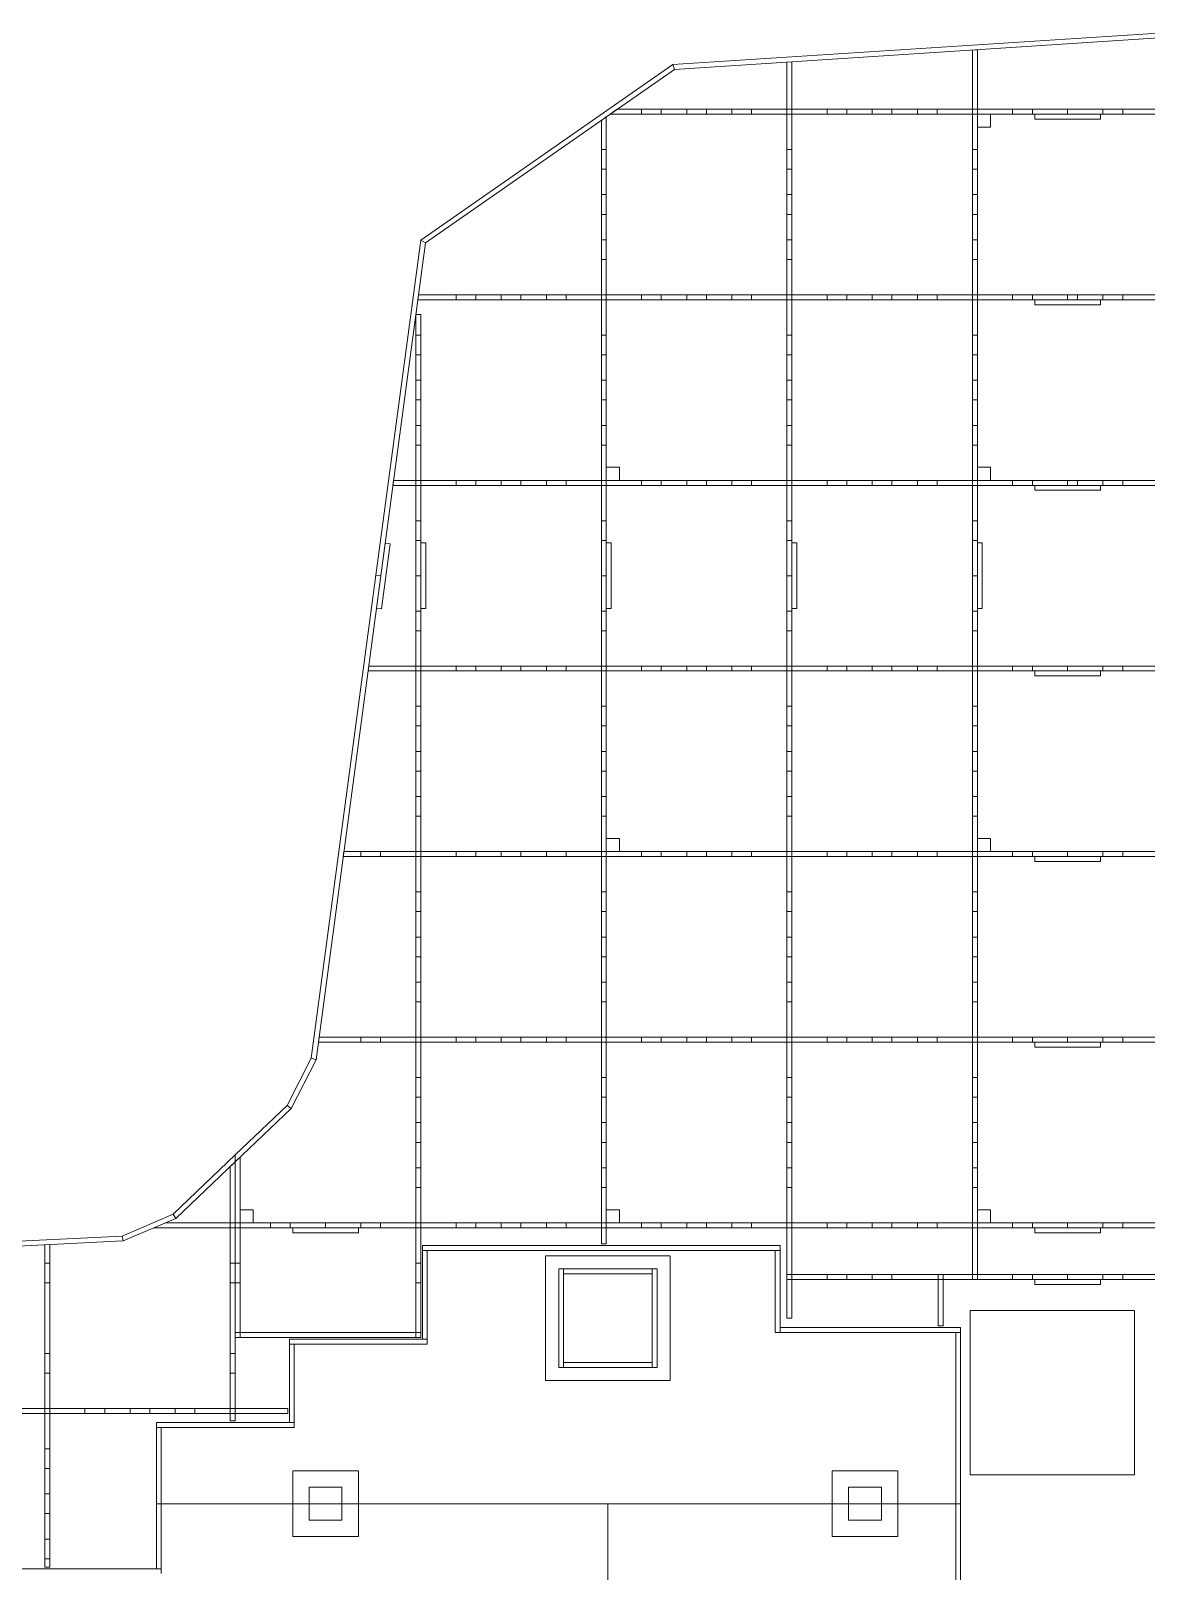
# Model space of a CAD drawing. Header units: millimetres. Extents: x -20225 to 19535, y -17853 to 10707.
# Drawn here: x -15776 to -12379, y 274 to 4964 of the extents above; entities that cross this region are included whole.
import ezdxf

# ---------------------------------------------------------------- set-up
doc = ezdxf.new("R2010")
doc.units = ezdxf.units.MM
doc.linetypes.add('HIDDEN', pattern=[1.905, 1.27, -0.635])

msp = doc.modelspace()

# ---------------------------------------------------------------- linework, layer by layer
at = {"linetype": 'Continuous', "lineweight": 15}
for p, q in [((-12238.2, 4963.5), (-13820.3, 4860.8)), ((-12237.2, 4948.5), (-13815.1, 4846.1)), ((-12893, 4906), (-12908, 4905)), ((-12908, 4905), (-12908, 4724.7)), ((-12893, 4724.7), (-12893, 4906)), ((-13820.3, 4860.8), (-14587.7, 4326.3)), ((-13815.1, 4846.1), (-14573.8, 4317.7)), ((-13815.1, 4846.1), (-13820.3, 4860.8)), ((-13458, 4869.3), (-13473, 4868.3)), ((-13473, 4868.3), (-13473, 4724.7)), ((-13458, 4724.7), (-13458, 4869.3)), ((-14023, 4701.3), (-14038, 4690.9)), ((-14038, 4690.9), (-14038, 4159.7)), ((-14023, 4159.7), (-14023, 4701.3)), ((-13989.4, 4724.7), (-14011, 4709.7)), ((-14011, 4709.7), (-12618, 4709.7)), ((-12618, 4724.7), (-13989.4, 4724.7)), ((-13458, 4724.7), (-13473, 4724.7)), ((-13473, 4709.7), (-13458, 4709.7)), ((-13473, 4709.7), (-13473, 4159.7)), ((-13458, 4159.7), (-13458, 4709.7)), ((-12893, 4724.7), (-12908, 4724.7)), ((-12908, 4709.7), (-12908, 4159.7)), ((-12908, 4709.7), (-12893, 4709.7)), ((-12853, 4709.7), (-12893, 4709.7)), ((-12893, 4709.7), (-12893, 4669.7)), ((-12893, 4159.7), (-12893, 4709.7)), ((-12853, 4669.7), (-12853, 4709.7)), ((-12718, 4709.7), (-12718, 4694.7)), ((-12518, 4709.7), (-12718, 4709.7)), ((-12718, 4694.7), (-12518, 4694.7)), ((-12618, 4709.7), (-12618, 4724.7)), ((-10081, 4724.7), (-12618, 4724.7)), ((-12618, 4709.7), (-10079, 4709.7)), ((-12518, 4694.7), (-12518, 4709.7)), ((-12893, 4669.7), (-12853, 4669.7)), ((-14587.7, 4326.3), (-14724.3, 3306.7)), ((-14573.8, 4317.7), (-14709.5, 3304.7)), ((-14573.8, 4317.7), (-14587.7, 4326.3)), ((-14594.9, 4159.7), (-14596.9, 4144.7)), ((-14596.9, 4144.7), (-12618, 4144.7)), ((-12618, 4159.7), (-14594.9, 4159.7)), ((-14023, 4159.7), (-14038, 4159.7)), ((-14038, 4144.7), (-14023, 4144.7)), ((-14038, 4144.7), (-14038, 3594.7)), ((-14023, 3594.7), (-14023, 4144.7)), ((-13458, 4159.7), (-13473, 4159.7)), ((-13473, 4144.7), (-13458, 4144.7)), ((-13473, 4144.7), (-13473, 3594.7)), ((-13458, 3594.7), (-13458, 4144.7)), ((-12893, 4159.7), (-12908, 4159.7)), ((-12908, 4144.7), (-12908, 3594.7)), ((-12908, 4144.7), (-12893, 4144.7)), ((-12893, 3594.7), (-12893, 4144.7)), ((-12718, 4144.7), (-12718, 4129.7)), ((-12518, 4144.7), (-12718, 4144.7)), ((-12718, 4129.7), (-12518, 4129.7)), ((-12618, 4144.7), (-12618, 4159.7)), ((-10746.3, 4159.7), (-12618, 4159.7)), ((-12618, 4144.7), (-10746.3, 4144.7)), ((-12518, 4129.7), (-12518, 4144.7)), ((-14603, 4099.4), (-14588, 4099.4)), ((-14603, 4099.4), (-14603, 3594.7)), ((-14588, 3594.7), (-14588, 4099.4)), ((-13983, 3634.7), (-14023, 3634.7)), ((-14023, 3634.7), (-14023, 3594.7)), ((-13983, 3594.7), (-13983, 3634.7)), ((-12853, 3634.7), (-12893, 3634.7)), ((-12893, 3634.7), (-12893, 3594.7)), ((-12853, 3594.7), (-12853, 3634.7)), ((-14670.6, 3594.7), (-14672.6, 3579.7)), ((-14672.6, 3579.7), (-12618, 3579.7)), ((-12618, 3594.7), (-14670.6, 3594.7)), ((-14588, 3594.7), (-14603, 3594.7)), ((-14603, 3579.7), (-14588, 3579.7)), ((-14603, 3579.7), (-14603, 3304.7)), ((-14588, 3304.7), (-14588, 3579.7)), ((-14023, 3594.7), (-14038, 3594.7)), ((-14038, 3579.7), (-14038, 3304.7)), ((-14038, 3579.7), (-14023, 3579.7)), ((-14023, 3594.7), (-13983, 3594.7)), ((-14023, 3304.7), (-14023, 3579.7)), ((-13458, 3594.7), (-13473, 3594.7)), ((-13473, 3579.7), (-13473, 3304.7)), ((-13473, 3579.7), (-13458, 3579.7)), ((-13458, 3304.7), (-13458, 3579.7)), ((-12893, 3594.7), (-12908, 3594.7)), ((-12908, 3579.7), (-12908, 3304.7)), ((-12908, 3579.7), (-12893, 3579.7)), ((-12893, 3594.7), (-12853, 3594.7)), ((-12893, 3304.7), (-12893, 3579.7)), ((-12518, 3579.7), (-12718, 3579.7)), ((-12718, 3579.7), (-12718, 3564.7)), ((-12718, 3564.7), (-12518, 3564.7)), ((-12618, 3579.7), (-12618, 3594.7)), ((-10746.3, 3594.7), (-12618, 3594.7)), ((-12618, 3579.7), (-10746.3, 3579.7)), ((-12518, 3564.7), (-12518, 3579.7)), ((-14696.2, 3403.8), (-14722.7, 3205.6)), ((-14707.9, 3203.6), (-14681.3, 3401.8)), ((-14681.3, 3401.8), (-14696.2, 3403.8)), ((-14588, 3404.7), (-14588, 3204.7)), ((-14573, 3404.7), (-14588, 3404.7)), ((-14573, 3204.7), (-14573, 3404.7)), ((-14008, 3404.7), (-14023, 3404.7)), ((-14023, 3404.7), (-14023, 3204.7)), ((-14008, 3204.7), (-14008, 3404.7)), ((-13458, 3404.7), (-13458, 3204.7)), ((-13443, 3404.7), (-13458, 3404.7)), ((-13443, 3204.7), (-13443, 3404.7)), ((-12878, 3404.7), (-12893, 3404.7)), ((-12893, 3404.7), (-12893, 3204.7)), ((-12878, 3204.7), (-12878, 3404.7)), ((-14724.3, 3306.7), (-14921.4, 1835.6)), ((-14709.5, 3304.7), (-14906.9, 1831.1)), ((-14709.5, 3304.7), (-14724.3, 3306.7)), ((-14603, 3304.7), (-14588, 3304.7)), ((-14603, 3304.7), (-14603, 3029.7)), ((-14588, 3029.7), (-14588, 3304.7)), ((-14023, 3304.7), (-14038, 3304.7)), ((-14038, 3304.7), (-14038, 3029.7)), ((-14023, 3029.7), (-14023, 3304.7)), ((-13473, 3304.7), (-13458, 3304.7)), ((-13473, 3304.7), (-13473, 3029.7)), ((-13458, 3029.7), (-13458, 3304.7)), ((-12908, 3304.7), (-12908, 3029.7)), ((-12908, 3304.7), (-12893, 3304.7)), ((-12893, 3029.7), (-12893, 3304.7)), ((-14722.7, 3205.6), (-14707.9, 3203.6)), ((-14588, 3204.7), (-14573, 3204.7)), ((-14023, 3204.7), (-14008, 3204.7)), ((-13458, 3204.7), (-13443, 3204.7)), ((-12893, 3204.7), (-12878, 3204.7)), ((-14746.3, 3029.7), (-14748.3, 3014.7)), ((-14748.3, 3014.7), (-12618, 3014.7)), ((-12618, 3029.7), (-14746.3, 3029.7)), ((-14588, 3029.7), (-14603, 3029.7)), ((-14603, 3014.7), (-14588, 3014.7)), ((-14603, 3014.7), (-14603, 2464.7)), ((-14588, 2464.7), (-14588, 3014.7)), ((-14023, 3029.7), (-14038, 3029.7)), ((-14038, 3014.7), (-14023, 3014.7)), ((-14038, 3014.7), (-14038, 2464.7)), ((-14023, 2464.7), (-14023, 3014.7)), ((-13458, 3029.7), (-13473, 3029.7)), ((-13473, 3014.7), (-13473, 2464.7)), ((-13473, 3014.7), (-13458, 3014.7)), ((-13458, 2464.7), (-13458, 3014.7)), ((-12893, 3029.7), (-12908, 3029.7)), ((-12908, 3014.7), (-12908, 2464.7)), ((-12908, 3014.7), (-12893, 3014.7)), ((-12893, 2464.7), (-12893, 3014.7)), ((-12518, 3014.7), (-12718, 3014.7)), ((-12718, 3014.7), (-12718, 2999.7)), ((-12618, 3014.7), (-12618, 3029.7)), ((-10358, 3029.7), (-12618, 3029.7)), ((-12618, 3014.7), (-10358, 3014.7)), ((-12518, 2999.7), (-12518, 3014.7)), ((-12718, 2999.7), (-12518, 2999.7)), ((-13983, 2504.7), (-14023, 2504.7)), ((-14023, 2504.7), (-14023, 2464.7)), ((-13983, 2464.7), (-13983, 2504.7)), ((-12853, 2504.7), (-12893, 2504.7)), ((-12893, 2504.7), (-12893, 2464.7)), ((-12853, 2464.7), (-12853, 2504.7)), ((-14822, 2464.7), (-14824, 2449.7)), ((-14824, 2449.7), (-12618, 2449.7)), ((-12618, 2464.7), (-14822, 2464.7)), ((-14588, 2464.7), (-14603, 2464.7)), ((-14603, 2449.7), (-14588, 2449.7)), ((-14603, 2449.7), (-14603, 1899.7)), ((-14588, 1899.7), (-14588, 2449.7)), ((-14023, 2464.7), (-14038, 2464.7)), ((-14038, 2449.7), (-14023, 2449.7)), ((-14038, 2449.7), (-14038, 1899.7)), ((-14023, 2464.7), (-13983, 2464.7)), ((-14023, 1899.7), (-14023, 2449.7)), ((-13458, 2464.7), (-13473, 2464.7)), ((-13473, 2449.7), (-13473, 1899.7)), ((-13473, 2449.7), (-13458, 2449.7)), ((-13458, 1899.7), (-13458, 2449.7)), ((-12893, 2464.7), (-12908, 2464.7)), ((-12908, 2449.7), (-12908, 1899.7)), ((-12908, 2449.7), (-12893, 2449.7)), ((-12893, 2464.7), (-12853, 2464.7)), ((-12893, 1899.7), (-12893, 2449.7)), ((-12518, 2449.7), (-12718, 2449.7)), ((-12718, 2449.7), (-12718, 2434.7)), ((-12618, 2449.7), (-12618, 2464.7)), ((-10523, 2464.7), (-12618, 2464.7)), ((-12618, 2449.7), (-10523, 2449.7)), ((-12518, 2434.7), (-12518, 2449.7)), ((-12718, 2434.7), (-12518, 2434.7)), ((-14897.7, 1899.7), (-14899.7, 1884.7)), ((-14899.7, 1884.7), (-12618, 1884.7)), ((-12618, 1899.7), (-14897.7, 1899.7)), ((-14588, 1899.7), (-14603, 1899.7)), ((-14603, 1884.7), (-14588, 1884.7)), ((-14603, 1884.7), (-14603, 1334.7)), ((-14588, 1334.7), (-14588, 1884.7)), ((-14023, 1899.7), (-14038, 1899.7)), ((-14038, 1884.7), (-14023, 1884.7)), ((-14038, 1884.7), (-14038, 1334.7)), ((-14023, 1334.7), (-14023, 1884.7)), ((-13458, 1899.7), (-13473, 1899.7)), ((-13473, 1884.7), (-13458, 1884.7)), ((-13473, 1884.7), (-13473, 1334.7)), ((-13458, 1334.7), (-13458, 1884.7)), ((-12893, 1899.7), (-12908, 1899.7)), ((-12908, 1884.7), (-12908, 1334.7)), ((-12908, 1884.7), (-12893, 1884.7)), ((-12893, 1334.7), (-12893, 1884.7)), ((-12718, 1884.7), (-12718, 1869.7)), ((-12518, 1884.7), (-12718, 1884.7)), ((-12618, 1884.7), (-12618, 1899.7)), ((-10523, 1899.7), (-12618, 1899.7)), ((-12618, 1884.7), (-10523, 1884.7)), ((-12518, 1869.7), (-12518, 1884.7)), ((-14921.4, 1835.6), (-14994.6, 1692)), ((-14906.9, 1831.1), (-14982.4, 1682.9)), ((-14906.9, 1831.1), (-14921.4, 1835.6)), ((-12718, 1869.7), (-12518, 1869.7)), ((-14994.6, 1692), (-15153, 1541.3)), ((-14982.4, 1682.9), (-14994.6, 1692)), ((-14982.4, 1682.9), (-15153, 1520.6)), ((-15153, 1541.3), (-15342.4, 1361)), ((-15153, 1520.6), (-15334, 1348.3)), ((-15153, 1520.6), (-15168, 1506.3)), ((-15168, 1506.3), (-15168, 1334.7)), ((-15153, 1541.3), (-15153, 1520.6)), ((-15138, 1534.9), (-15153, 1520.6)), ((-15153, 1520.6), (-15153, 1334.7)), ((-15138, 1334.7), (-15138, 1534.9)), ((-15342.4, 1361), (-15497.7, 1294.4)), ((-15334, 1348.3), (-15342.4, 1361)), ((-15098, 1374.7), (-15138, 1374.7)), ((-15138, 1374.7), (-15138, 1334.7)), ((-15098, 1334.7), (-15098, 1374.7)), ((-14023, 1374.7), (-14023, 1334.7)), ((-13983, 1374.7), (-14023, 1374.7)), ((-13983, 1334.7), (-13983, 1374.7)), ((-12853, 1374.7), (-12893, 1374.7)), ((-12893, 1374.7), (-12893, 1334.7)), ((-12853, 1334.7), (-12853, 1374.7)), ((-15334, 1348.3), (-15494.2, 1279.6)), ((-15365.7, 1334.7), (-15400.7, 1319.7)), ((-15400.7, 1319.7), (-15153, 1319.7)), ((-15153, 1334.7), (-15365.7, 1334.7)), ((-15153, 1334.7), (-15168, 1334.7)), ((-15168, 1319.7), (-15168, 769.7)), ((-15168, 1319.7), (-15153, 1319.7)), ((-15153, 1334.7), (-15153, 1319.7)), ((-14878, 1334.7), (-15153, 1334.7)), ((-15138, 1334.7), (-15153, 1334.7)), ((-15153, 1319.7), (-14878, 1319.7)), ((-15153, 1319.7), (-15153, 1000.7)), ((-15153, 1319.7), (-15138, 1319.7)), ((-15153, 769.7), (-15153, 1319.7)), ((-15138, 1334.7), (-15098, 1334.7)), ((-15138, 1000.7), (-15138, 1319.7)), ((-14778, 1319.7), (-14978, 1319.7)), ((-14978, 1319.7), (-14978, 1304.7)), ((-14878, 1334.7), (-14878, 1319.7)), ((-12618, 1334.7), (-14878, 1334.7)), ((-14878, 1319.7), (-12618, 1319.7)), ((-14778, 1304.7), (-14778, 1319.7)), ((-14588, 1334.7), (-14603, 1334.7)), ((-14603, 1319.7), (-14588, 1319.7)), ((-14603, 1319.7), (-14603, 1000.7)), ((-14588, 1000.7), (-14588, 1319.7)), ((-14023, 1334.7), (-14038, 1334.7)), ((-14038, 1319.7), (-14023, 1319.7)), ((-14038, 1319.7), (-14038, 1270.7)), ((-14023, 1334.7), (-13983, 1334.7)), ((-14023, 1270.7), (-14023, 1319.7)), ((-13458, 1334.7), (-13473, 1334.7)), ((-13473, 1319.7), (-13473, 1177.1)), ((-13473, 1319.7), (-13458, 1319.7)), ((-13458, 1177.1), (-13458, 1319.7)), ((-12893, 1334.7), (-12908, 1334.7)), ((-12908, 1319.7), (-12908, 1177.1)), ((-12908, 1319.7), (-12893, 1319.7)), ((-12893, 1334.7), (-12853, 1334.7)), ((-12893, 1177.1), (-12893, 1319.7)), ((-12518, 1319.7), (-12718, 1319.7)), ((-12718, 1319.7), (-12718, 1304.7)), ((-12618, 1319.7), (-12618, 1334.7)), ((-10358, 1334.7), (-12618, 1334.7)), ((-12618, 1319.7), (-10358, 1319.7)), ((-12518, 1304.7), (-12518, 1319.7)), ((-15497.7, 1294.4), (-17082.6, 1215.6)), ((-15494.2, 1279.6), (-17081.9, 1200.6)), ((-15718, 1268.4), (-15733, 1267.7)), ((-15733, 1267.7), (-15733, 769.7)), ((-15718, 769.7), (-15718, 1268.4)), ((-15494.2, 1279.6), (-15497.7, 1294.4)), ((-14978, 1304.7), (-14778, 1304.7)), ((-14038, 1270.7), (-14023, 1270.7)), ((-12718, 1304.7), (-12518, 1304.7)), ((-13494, 1265.7), (-14583, 1265.7)), ((-14583, 1265.7), (-14583, 1250.7)), ((-14568, 1250.7), (-14583, 1250.7)), ((-14583, 1250.7), (-14583, 980.7)), ((-14583, 1250.7), (-13494, 1250.7)), ((-14568, 980.7), (-14568, 1250.7)), ((-13509, 1250.7), (-13509, 1000.7)), ((-13494, 1250.7), (-13509, 1250.7)), ((-13494, 1250.7), (-13494, 1265.7)), ((-13494, 1000.7), (-13494, 1250.7)), ((-13458, 1177.1), (-13473, 1177.1)), ((-13473, 1177.1), (-13473, 1162.1)), ((-12618, 1177.1), (-13473, 1177.1)), ((-12893, 1177.1), (-12908, 1177.1)), ((-12618, 1177.1), (-12618, 1162.1)), ((-10068, 1177.1), (-12618, 1177.1)), ((-13473, 1162.1), (-13473, 1044.7)), ((-13473, 1162.1), (-13458, 1162.1)), ((-13473, 1162.1), (-12618, 1162.1)), ((-13458, 1044.7), (-13458, 1162.1)), ((-12997.5, 1162.1), (-13012.5, 1162.1)), ((-13012.5, 1162.1), (-13012.5, 1020.7)), ((-12997.5, 1020.7), (-12997.5, 1162.1)), ((-12718, 1162.1), (-12718, 1147.1)), ((-12518, 1162.1), (-12718, 1162.1)), ((-12718, 1147.1), (-12518, 1147.1)), ((-12618, 1162.1), (-10068, 1162.1)), ((-12518, 1147.1), (-12518, 1162.1)), ((-13473, 1044.7), (-13458, 1044.7)), ((-12414.7, 1067.4), (-12914.7, 1067.4)), ((-12914.7, 1067.4), (-12914.7, 567.4)), ((-12414.7, 567.4), (-12414.7, 1067.4)), ((-14588, 1000.7), (-15153, 1000.7)), ((-15153, 1000.7), (-15153, 985.7)), ((-15138, 1000.7), (-15153, 1000.7)), ((-15153, 985.7), (-14588, 985.7)), ((-14588, 1000.7), (-14603, 1000.7)), ((-14588, 985.7), (-14588, 1000.7)), ((-13509, 1000.7), (-13494, 1000.7)), ((-12944, 1015.7), (-13494, 1015.7)), ((-13494, 1015.7), (-13494, 1000.7)), ((-13494, 1000.7), (-12944, 1000.7)), ((-13012.5, 1020.7), (-12997.5, 1020.7)), ((-12959, 1000.7), (-12959, -199.3)), ((-12944, 1000.7), (-12959, 1000.7)), ((-12944, 1000.7), (-12944, 1015.7)), ((-12944, -199.3), (-12944, 1000.7)), ((-14988, 980.7), (-14988, 965.7)), ((-14568, 980.7), (-14988, 980.7)), ((-14973, 965.7), (-14988, 965.7)), ((-14988, 965.7), (-14988, 726.7)), ((-14988, 965.7), (-14568, 965.7)), ((-14973, 726.7), (-14973, 965.7)), ((-14583, 980.7), (-14568, 980.7)), ((-14568, 965.7), (-14568, 980.7)), ((-14993, 769.7), (-17138, 769.7)), ((-17138, 754.7), (-14993, 754.7)), ((-15718, 769.7), (-15733, 769.7)), ((-15733, 754.7), (-15718, 754.7)), ((-15733, 754.7), (-15733, 286.7)), ((-15718, 286.7), (-15718, 754.7)), ((-15153, 769.7), (-15168, 769.7)), ((-15168, 754.7), (-15153, 754.7)), ((-15168, 754.7), (-15168, 731.7)), ((-15153, 731.7), (-15153, 754.7)), ((-14993, 769.7), (-14993, 754.7)), ((-15393, 726.7), (-15393, 711.7)), ((-14973, 726.7), (-15393, 726.7)), ((-15393, 711.7), (-15393, 281.7)), ((-15378, 711.7), (-15393, 711.7)), ((-15393, 711.7), (-14973, 711.7)), ((-15378, 281.7), (-15378, 711.7)), ((-15168, 731.7), (-15153, 731.7)), ((-14988, 726.7), (-14973, 726.7)), ((-14973, 711.7), (-14973, 726.7)), ((-12914.7, 567.4), (-12414.7, 567.4)), ((-15378, 281.7), (-16003, 281.7)), ((-15718, 286.7), (-15733, 286.7)), ((-15393, 281.7), (-15378, 281.7)), ((-15378, 266.7), (-15378, 281.7))]:
    msp.add_line(p, q, dxfattribs=at)
at = {"linetype": 'HIDDEN', "lineweight": 0}
for p, q in [((-13915.5, 4724.7), (-13915.5, 4709.7)), ((-13855.5, 4709.7), (-13855.5, 4724.7)), ((-13778, 4724.7), (-13778, 4709.7)), ((-13718, 4709.7), (-13718, 4724.7)), ((-13640.5, 4724.7), (-13640.5, 4709.7)), ((-13580.5, 4709.7), (-13580.5, 4724.7)), ((-13473, 4709.7), (-13473, 4724.7)), ((-13458, 4724.7), (-13458, 4709.7)), ((-13350.5, 4724.7), (-13350.5, 4709.7)), ((-13290.5, 4709.7), (-13290.5, 4724.7)), ((-13213, 4724.7), (-13213, 4709.7)), ((-13153, 4709.7), (-13153, 4724.7)), ((-13075.5, 4724.7), (-13075.5, 4709.7)), ((-13015.5, 4709.7), (-13015.5, 4724.7)), ((-12908, 4709.7), (-12908, 4724.7)), ((-12893, 4724.7), (-12893, 4709.7)), ((-12785.5, 4724.7), (-12785.5, 4709.7)), ((-12725.5, 4709.7), (-12725.5, 4724.7)), ((-12510.5, 4724.7), (-12510.5, 4709.7)), ((-12450.5, 4709.7), (-12450.5, 4724.7)), ((-14023, 4602.2), (-14038, 4602.2)), ((-13458, 4602.2), (-13473, 4602.2)), ((-12893, 4602.2), (-12908, 4602.2)), ((-14038, 4542.2), (-14023, 4542.2)), ((-13473, 4542.2), (-13458, 4542.2)), ((-12908, 4542.2), (-12893, 4542.2)), ((-14023, 4464.7), (-14038, 4464.7)), ((-13458, 4464.7), (-13473, 4464.7)), ((-12893, 4464.7), (-12908, 4464.7)), ((-14038, 4404.7), (-14023, 4404.7)), ((-13473, 4404.7), (-13458, 4404.7)), ((-12908, 4404.7), (-12893, 4404.7)), ((-14023, 4327.2), (-14038, 4327.2)), ((-13458, 4327.2), (-13473, 4327.2)), ((-12893, 4327.2), (-12908, 4327.2)), ((-14038, 4267.2), (-14023, 4267.2)), ((-13473, 4267.2), (-13458, 4267.2)), ((-12908, 4267.2), (-12893, 4267.2)), ((-14480.5, 4159.7), (-14480.5, 4144.7)), ((-14420.5, 4144.7), (-14420.5, 4159.7)), ((-14343, 4159.7), (-14343, 4144.7)), ((-14283, 4144.7), (-14283, 4159.7)), ((-14205.5, 4159.7), (-14205.5, 4144.7)), ((-14145.5, 4144.7), (-14145.5, 4159.7)), ((-14038, 4144.7), (-14038, 4159.7)), ((-14023, 4159.7), (-14023, 4144.7)), ((-13915.5, 4159.7), (-13915.5, 4144.7)), ((-13855.5, 4144.7), (-13855.5, 4159.7)), ((-13778, 4159.7), (-13778, 4144.7)), ((-13718, 4144.7), (-13718, 4159.7)), ((-13640.5, 4159.7), (-13640.5, 4144.7)), ((-13580.5, 4144.7), (-13580.5, 4159.7)), ((-13473, 4144.7), (-13473, 4159.7)), ((-13458, 4159.7), (-13458, 4144.7)), ((-13350.5, 4159.7), (-13350.5, 4144.7)), ((-13290.5, 4144.7), (-13290.5, 4159.7)), ((-13213, 4159.7), (-13213, 4144.7)), ((-13153, 4144.7), (-13153, 4159.7)), ((-13075.5, 4159.7), (-13075.5, 4144.7)), ((-13015.5, 4144.7), (-13015.5, 4159.7)), ((-12908, 4144.7), (-12908, 4159.7)), ((-12893, 4159.7), (-12893, 4144.7)), ((-12785.5, 4159.7), (-12785.5, 4144.7)), ((-12725.5, 4144.7), (-12725.5, 4159.7)), ((-12588, 4144.7), (-12588, 4159.7)), ((-12510.5, 4159.7), (-12510.5, 4144.7)), ((-12450.5, 4144.7), (-12450.5, 4159.7)), ((-14588, 4037.2), (-14603, 4037.2)), ((-14023, 4037.2), (-14038, 4037.2)), ((-13458, 4037.2), (-13473, 4037.2)), ((-12893, 4037.2), (-12908, 4037.2)), ((-14603, 3977.2), (-14588, 3977.2)), ((-14038, 3977.2), (-14023, 3977.2)), ((-13473, 3977.2), (-13458, 3977.2)), ((-12908, 3977.2), (-12893, 3977.2)), ((-14588, 3899.7), (-14603, 3899.7)), ((-14023, 3899.7), (-14038, 3899.7)), ((-13458, 3899.7), (-13473, 3899.7)), ((-12893, 3899.7), (-12908, 3899.7)), ((-14603, 3839.7), (-14588, 3839.7)), ((-14038, 3839.7), (-14023, 3839.7)), ((-13473, 3839.7), (-13458, 3839.7)), ((-12908, 3839.7), (-12893, 3839.7)), ((-14588, 3762.2), (-14603, 3762.2)), ((-14023, 3762.2), (-14038, 3762.2)), ((-13458, 3762.2), (-13473, 3762.2)), ((-12893, 3762.2), (-12908, 3762.2)), ((-14603, 3702.2), (-14588, 3702.2)), ((-14038, 3702.2), (-14023, 3702.2)), ((-13473, 3702.2), (-13458, 3702.2)), ((-12908, 3702.2), (-12893, 3702.2)), ((-14603, 3579.7), (-14603, 3594.7)), ((-14588, 3594.7), (-14588, 3579.7)), ((-14480.5, 3594.7), (-14480.5, 3579.7)), ((-14420.5, 3579.7), (-14420.5, 3594.7)), ((-14343, 3594.7), (-14343, 3579.7)), ((-14283, 3579.7), (-14283, 3594.7)), ((-14205.5, 3594.7), (-14205.5, 3579.7)), ((-14145.5, 3579.7), (-14145.5, 3594.7)), ((-14038, 3579.7), (-14038, 3594.7)), ((-14023, 3594.7), (-14023, 3579.7)), ((-13915.5, 3594.7), (-13915.5, 3579.7)), ((-13855.5, 3579.7), (-13855.5, 3594.7)), ((-13778, 3594.7), (-13778, 3579.7)), ((-13718, 3579.7), (-13718, 3594.7)), ((-13640.5, 3594.7), (-13640.5, 3579.7)), ((-13580.5, 3579.7), (-13580.5, 3594.7)), ((-13473, 3579.7), (-13473, 3594.7)), ((-13458, 3594.7), (-13458, 3579.7)), ((-13350.5, 3594.7), (-13350.5, 3579.7)), ((-13290.5, 3579.7), (-13290.5, 3594.7)), ((-13213, 3594.7), (-13213, 3579.7)), ((-13153, 3579.7), (-13153, 3594.7)), ((-13075.5, 3594.7), (-13075.5, 3579.7)), ((-13015.5, 3579.7), (-13015.5, 3594.7)), ((-12908, 3579.7), (-12908, 3594.7)), ((-12893, 3594.7), (-12893, 3579.7)), ((-12785.5, 3594.7), (-12785.5, 3579.7)), ((-12725.5, 3579.7), (-12725.5, 3594.7)), ((-12588, 3579.7), (-12588, 3594.7)), ((-12510.5, 3594.7), (-12510.5, 3579.7)), ((-12450.5, 3579.7), (-12450.5, 3594.7)), ((-14588, 3472.2), (-14603, 3472.2)), ((-14023, 3472.2), (-14038, 3472.2)), ((-13458, 3472.2), (-13473, 3472.2)), ((-12893, 3472.2), (-12908, 3472.2)), ((-14603, 3412.2), (-14588, 3412.2)), ((-14038, 3412.2), (-14023, 3412.2)), ((-13473, 3412.2), (-13458, 3412.2)), ((-12908, 3412.2), (-12893, 3412.2)), ((-14588, 3197.2), (-14603, 3197.2)), ((-14023, 3197.2), (-14038, 3197.2)), ((-13458, 3197.2), (-13473, 3197.2)), ((-12893, 3197.2), (-12908, 3197.2)), ((-14603, 3137.2), (-14588, 3137.2)), ((-14038, 3137.2), (-14023, 3137.2)), ((-13473, 3137.2), (-13458, 3137.2)), ((-12908, 3137.2), (-12893, 3137.2)), ((-14603, 3014.7), (-14603, 3029.7)), ((-14588, 3029.7), (-14588, 3014.7)), ((-14480.5, 3029.7), (-14480.5, 3014.7)), ((-14420.5, 3014.7), (-14420.5, 3029.7)), ((-14343, 3029.7), (-14343, 3014.7)), ((-14283, 3014.7), (-14283, 3029.7)), ((-14205.5, 3029.7), (-14205.5, 3014.7)), ((-14145.5, 3014.7), (-14145.5, 3029.7)), ((-14038, 3014.7), (-14038, 3029.7)), ((-14023, 3029.7), (-14023, 3014.7)), ((-13915.5, 3029.7), (-13915.5, 3014.7)), ((-13855.5, 3014.7), (-13855.5, 3029.7)), ((-13778, 3029.7), (-13778, 3014.7)), ((-13718, 3014.7), (-13718, 3029.7)), ((-13640.5, 3029.7), (-13640.5, 3014.7)), ((-13580.5, 3014.7), (-13580.5, 3029.7)), ((-13473, 3014.7), (-13473, 3029.7)), ((-13458, 3029.7), (-13458, 3014.7)), ((-13350.5, 3029.7), (-13350.5, 3014.7)), ((-13290.5, 3014.7), (-13290.5, 3029.7)), ((-13213, 3029.7), (-13213, 3014.7)), ((-13153, 3014.7), (-13153, 3029.7)), ((-13075.5, 3029.7), (-13075.5, 3014.7)), ((-13015.5, 3014.7), (-13015.5, 3029.7)), ((-12908, 3014.7), (-12908, 3029.7)), ((-12893, 3029.7), (-12893, 3014.7)), ((-12785.5, 3029.7), (-12785.5, 3014.7)), ((-12725.5, 3014.7), (-12725.5, 3029.7)), ((-12510.5, 3029.7), (-12510.5, 3014.7)), ((-12450.5, 3014.7), (-12450.5, 3029.7)), ((-14588, 2907.2), (-14603, 2907.2)), ((-14023, 2907.2), (-14038, 2907.2)), ((-13458, 2907.2), (-13473, 2907.2)), ((-12893, 2907.2), (-12908, 2907.2)), ((-14603, 2847.2), (-14588, 2847.2)), ((-14038, 2847.2), (-14023, 2847.2)), ((-13473, 2847.2), (-13458, 2847.2)), ((-12908, 2847.2), (-12893, 2847.2)), ((-14588, 2769.7), (-14603, 2769.7)), ((-14023, 2769.7), (-14038, 2769.7)), ((-13458, 2769.7), (-13473, 2769.7)), ((-12893, 2769.7), (-12908, 2769.7)), ((-14603, 2709.7), (-14588, 2709.7)), ((-14038, 2709.7), (-14023, 2709.7)), ((-13473, 2709.7), (-13458, 2709.7)), ((-12908, 2709.7), (-12893, 2709.7)), ((-14588, 2632.2), (-14603, 2632.2)), ((-14023, 2632.2), (-14038, 2632.2)), ((-13458, 2632.2), (-13473, 2632.2)), ((-12893, 2632.2), (-12908, 2632.2)), ((-14603, 2572.2), (-14588, 2572.2)), ((-14038, 2572.2), (-14023, 2572.2)), ((-13473, 2572.2), (-13458, 2572.2)), ((-12908, 2572.2), (-12893, 2572.2)), ((-14770.5, 2464.7), (-14770.5, 2449.7)), ((-14710.5, 2449.7), (-14710.5, 2464.7)), ((-14603, 2449.7), (-14603, 2464.7)), ((-14588, 2464.7), (-14588, 2449.7)), ((-14480.5, 2464.7), (-14480.5, 2449.7)), ((-14420.5, 2449.7), (-14420.5, 2464.7)), ((-14343, 2464.7), (-14343, 2449.7)), ((-14283, 2449.7), (-14283, 2464.7)), ((-14205.5, 2464.7), (-14205.5, 2449.7)), ((-14145.5, 2449.7), (-14145.5, 2464.7)), ((-14038, 2449.7), (-14038, 2464.7)), ((-14023, 2464.7), (-14023, 2449.7)), ((-13915.5, 2464.7), (-13915.5, 2449.7)), ((-13855.5, 2449.7), (-13855.5, 2464.7)), ((-13778, 2464.7), (-13778, 2449.7)), ((-13718, 2449.7), (-13718, 2464.7)), ((-13640.5, 2464.7), (-13640.5, 2449.7)), ((-13580.5, 2449.7), (-13580.5, 2464.7)), ((-13473, 2449.7), (-13473, 2464.7)), ((-13458, 2464.7), (-13458, 2449.7)), ((-13350.5, 2464.7), (-13350.5, 2449.7)), ((-13290.5, 2449.7), (-13290.5, 2464.7)), ((-13213, 2464.7), (-13213, 2449.7)), ((-13153, 2449.7), (-13153, 2464.7)), ((-13075.5, 2464.7), (-13075.5, 2449.7)), ((-13015.5, 2449.7), (-13015.5, 2464.7)), ((-12908, 2449.7), (-12908, 2464.7)), ((-12893, 2464.7), (-12893, 2449.7)), ((-12785.5, 2464.7), (-12785.5, 2449.7)), ((-12725.5, 2449.7), (-12725.5, 2464.7)), ((-12510.5, 2464.7), (-12510.5, 2449.7)), ((-12450.5, 2449.7), (-12450.5, 2464.7)), ((-14588, 2342.2), (-14603, 2342.2)), ((-14023, 2342.2), (-14038, 2342.2)), ((-13458, 2342.2), (-13473, 2342.2)), ((-12893, 2342.2), (-12908, 2342.2)), ((-14603, 2282.2), (-14588, 2282.2)), ((-14038, 2282.2), (-14023, 2282.2)), ((-13473, 2282.2), (-13458, 2282.2)), ((-12908, 2282.2), (-12893, 2282.2)), ((-14588, 2204.7), (-14603, 2204.7)), ((-14023, 2204.7), (-14038, 2204.7)), ((-13458, 2204.7), (-13473, 2204.7)), ((-12893, 2204.7), (-12908, 2204.7)), ((-14603, 2144.7), (-14588, 2144.7)), ((-14038, 2144.7), (-14023, 2144.7)), ((-13473, 2144.7), (-13458, 2144.7)), ((-12908, 2144.7), (-12893, 2144.7)), ((-14588, 2067.2), (-14603, 2067.2)), ((-14023, 2067.2), (-14038, 2067.2)), ((-13458, 2067.2), (-13473, 2067.2)), ((-12893, 2067.2), (-12908, 2067.2)), ((-14603, 2007.2), (-14588, 2007.2)), ((-14038, 2007.2), (-14023, 2007.2)), ((-13473, 2007.2), (-13458, 2007.2)), ((-12908, 2007.2), (-12893, 2007.2)), ((-14770.5, 1899.7), (-14770.5, 1884.7)), ((-14710.5, 1884.7), (-14710.5, 1899.7)), ((-14603, 1884.7), (-14603, 1899.7)), ((-14588, 1899.7), (-14588, 1884.7)), ((-14480.5, 1899.7), (-14480.5, 1884.7)), ((-14420.5, 1884.7), (-14420.5, 1899.7)), ((-14343, 1899.7), (-14343, 1884.7)), ((-14283, 1884.7), (-14283, 1899.7)), ((-14205.5, 1899.7), (-14205.5, 1884.7)), ((-14145.5, 1884.7), (-14145.5, 1899.7)), ((-14038, 1884.7), (-14038, 1899.7)), ((-14023, 1899.7), (-14023, 1884.7)), ((-13915.5, 1899.7), (-13915.5, 1884.7)), ((-13855.5, 1884.7), (-13855.5, 1899.7)), ((-13778, 1899.7), (-13778, 1884.7)), ((-13718, 1884.7), (-13718, 1899.7)), ((-13640.5, 1899.7), (-13640.5, 1884.7)), ((-13580.5, 1884.7), (-13580.5, 1899.7)), ((-13473, 1884.7), (-13473, 1899.7)), ((-13458, 1899.7), (-13458, 1884.7)), ((-13350.5, 1899.7), (-13350.5, 1884.7)), ((-13290.5, 1884.7), (-13290.5, 1899.7)), ((-13213, 1899.7), (-13213, 1884.7)), ((-13153, 1884.7), (-13153, 1899.7)), ((-13075.5, 1899.7), (-13075.5, 1884.7)), ((-13015.5, 1884.7), (-13015.5, 1899.7)), ((-12908, 1884.7), (-12908, 1899.7)), ((-12893, 1899.7), (-12893, 1884.7)), ((-12785.5, 1899.7), (-12785.5, 1884.7)), ((-12725.5, 1884.7), (-12725.5, 1899.7)), ((-12510.5, 1899.7), (-12510.5, 1884.7)), ((-12450.5, 1884.7), (-12450.5, 1899.7)), ((-14588, 1777.2), (-14603, 1777.2)), ((-14023, 1777.2), (-14038, 1777.2)), ((-13458, 1777.2), (-13473, 1777.2)), ((-12893, 1777.2), (-12908, 1777.2)), ((-14603, 1717.2), (-14588, 1717.2)), ((-14038, 1717.2), (-14023, 1717.2)), ((-13473, 1717.2), (-13458, 1717.2)), ((-12908, 1717.2), (-12893, 1717.2)), ((-14588, 1639.7), (-14603, 1639.7)), ((-14023, 1639.7), (-14038, 1639.7)), ((-13458, 1639.7), (-13473, 1639.7)), ((-12893, 1639.7), (-12908, 1639.7)), ((-14603, 1579.7), (-14588, 1579.7)), ((-14038, 1579.7), (-14023, 1579.7)), ((-13473, 1579.7), (-13458, 1579.7)), ((-12908, 1579.7), (-12893, 1579.7)), ((-14588, 1502.2), (-14603, 1502.2)), ((-14023, 1502.2), (-14038, 1502.2)), ((-13458, 1502.2), (-13473, 1502.2)), ((-12893, 1502.2), (-12908, 1502.2)), ((-14603, 1442.2), (-14588, 1442.2)), ((-14038, 1442.2), (-14023, 1442.2)), ((-13473, 1442.2), (-13458, 1442.2)), ((-12908, 1442.2), (-12893, 1442.2)), ((-15168, 1319.7), (-15168, 1334.7)), ((-15138, 1319.7), (-15138, 1334.7)), ((-15045.5, 1334.7), (-15045.5, 1319.7)), ((-14985.5, 1319.7), (-14985.5, 1334.7)), ((-14770.5, 1334.7), (-14770.5, 1319.7)), ((-14710.5, 1319.7), (-14710.5, 1334.7)), ((-14603, 1319.7), (-14603, 1334.7)), ((-14588, 1334.7), (-14588, 1319.7)), ((-14480.5, 1334.7), (-14480.5, 1319.7)), ((-14420.5, 1319.7), (-14420.5, 1334.7)), ((-14343, 1334.7), (-14343, 1319.7)), ((-14283, 1319.7), (-14283, 1334.7)), ((-14205.5, 1334.7), (-14205.5, 1319.7)), ((-14145.5, 1319.7), (-14145.5, 1334.7)), ((-14038, 1319.7), (-14038, 1334.7)), ((-14023, 1334.7), (-14023, 1319.7)), ((-13915.5, 1334.7), (-13915.5, 1319.7)), ((-13855.5, 1319.7), (-13855.5, 1334.7)), ((-13778, 1334.7), (-13778, 1319.7)), ((-13718, 1319.7), (-13718, 1334.7)), ((-13640.5, 1334.7), (-13640.5, 1319.7)), ((-13580.5, 1319.7), (-13580.5, 1334.7)), ((-13473, 1319.7), (-13473, 1334.7)), ((-13458, 1334.7), (-13458, 1319.7)), ((-13350.5, 1334.7), (-13350.5, 1319.7)), ((-13290.5, 1319.7), (-13290.5, 1334.7)), ((-13213, 1334.7), (-13213, 1319.7)), ((-13153, 1319.7), (-13153, 1334.7)), ((-13075.5, 1334.7), (-13075.5, 1319.7)), ((-13015.5, 1319.7), (-13015.5, 1334.7)), ((-12908, 1319.7), (-12908, 1334.7)), ((-12893, 1334.7), (-12893, 1319.7)), ((-12785.5, 1334.7), (-12785.5, 1319.7)), ((-12725.5, 1319.7), (-12725.5, 1334.7)), ((-12510.5, 1334.7), (-12510.5, 1319.7)), ((-12450.5, 1319.7), (-12450.5, 1334.7)), ((-14208, 1234.7), (-13828, 1234.7)), ((-14208, 854.7), (-14208, 1234.7)), ((-13828, 1234.7), (-13828, 854.7)), ((-15718, 1212.2), (-15733, 1212.2)), ((-15153, 1212.2), (-15168, 1212.2)), ((-15138, 1212.2), (-15153, 1212.2)), ((-14588, 1212.2), (-14603, 1212.2)), ((-14168, 1194.7), (-14153, 1194.7)), ((-14168, 894.7), (-14168, 1194.7)), ((-14153, 1194.7), (-13883, 1194.7)), ((-14153, 1179.7), (-14153, 1194.7)), ((-14153, 1194.7), (-14153, 894.7)), ((-13883, 1179.7), (-14153, 1179.7)), ((-13883, 1194.7), (-13883, 1179.7)), ((-13883, 894.7), (-13883, 1194.7)), ((-13883, 1194.7), (-13868, 1194.7)), ((-13868, 1194.7), (-13868, 894.7)), ((-13458, 1162.1), (-13458, 1177.1)), ((-13350.5, 1177.1), (-13350.5, 1162.1)), ((-13290.5, 1162.1), (-13290.5, 1177.1)), ((-13213, 1177.1), (-13213, 1162.1)), ((-13153, 1162.1), (-13153, 1177.1)), ((-13012.5, 1162.1), (-13012.5, 1177.1)), ((-12997.5, 1177.1), (-12997.5, 1162.1)), ((-12908, 1162.1), (-12908, 1177.1)), ((-12893, 1177.1), (-12893, 1162.1)), ((-12785.5, 1177.1), (-12785.5, 1162.1)), ((-12725.5, 1162.1), (-12725.5, 1177.1)), ((-12510.5, 1177.1), (-12510.5, 1162.1)), ((-12450.5, 1162.1), (-12450.5, 1177.1)), ((-15733, 1152.2), (-15718, 1152.2)), ((-15168, 1152.2), (-15153, 1152.2)), ((-15153, 1152.2), (-15138, 1152.2)), ((-14603, 1152.2), (-14588, 1152.2)), ((-15138, 1000.7), (-15138, 985.7)), ((-14603, 985.7), (-14603, 1000.7)), ((-15718, 937.2), (-15733, 937.2)), ((-15153, 937.2), (-15168, 937.2)), ((-14153, 894.7), (-14168, 894.7)), ((-14153, 909.7), (-13883, 909.7)), ((-14153, 894.7), (-14153, 909.7)), ((-13883, 894.7), (-14153, 894.7)), ((-13883, 909.7), (-13883, 894.7)), ((-13868, 894.7), (-13883, 894.7)), ((-15733, 877.2), (-15718, 877.2)), ((-15168, 877.2), (-15153, 877.2)), ((-13828, 854.7), (-14208, 854.7)), ((-15733, 754.7), (-15733, 769.7)), ((-15718, 769.7), (-15718, 754.7)), ((-15610.5, 769.7), (-15610.5, 754.7)), ((-15550.5, 754.7), (-15550.5, 769.7)), ((-15473, 769.7), (-15473, 754.7)), ((-15413, 754.7), (-15413, 769.7)), ((-15335.5, 769.7), (-15335.5, 754.7)), ((-15275.5, 754.7), (-15275.5, 769.7)), ((-15168, 754.7), (-15168, 769.7)), ((-15153, 769.7), (-15153, 754.7)), ((-15718, 647.2), (-15733, 647.2)), ((-15733, 587.2), (-15718, 587.2)), ((-14978, 579.7), (-14778, 579.7)), ((-14978, 379.7), (-14978, 579.7)), ((-14778, 579.7), (-14778, 379.7)), ((-13335.3, 579.7), (-13135.3, 579.7)), ((-13335.3, 379.7), (-13335.3, 579.7)), ((-13135.3, 579.7), (-13135.3, 379.7)), ((-14928, 529.7), (-14828, 529.7)), ((-14928, 429.7), (-14928, 529.7)), ((-14828, 529.7), (-14828, 429.7)), ((-13285.3, 429.7), (-13285.3, 529.7)), ((-13285.3, 529.7), (-13185.3, 529.7)), ((-13185.3, 529.7), (-13185.3, 429.7)), ((-15718, 509.7), (-15733, 509.7)), ((-15393, 479.7), (-12944, 479.7)), ((-15393, 479.7), (-14018, 479.7)), ((-14018, -745.3), (-14018, 479.7)), ((-14018, 479.7), (-12944, 479.7)), ((-15733, 449.7), (-15718, 449.7)), ((-14828, 429.7), (-14928, 429.7)), ((-13185.3, 429.7), (-13285.3, 429.7)), ((-14778, 379.7), (-14978, 379.7)), ((-13135.3, 379.7), (-13335.3, 379.7)), ((-15718, 372.2), (-15733, 372.2)), ((-15733, 312.2), (-15718, 312.2))]:
    msp.add_line(p, q, dxfattribs=at)

doc.saveas('drawing.dxf')
